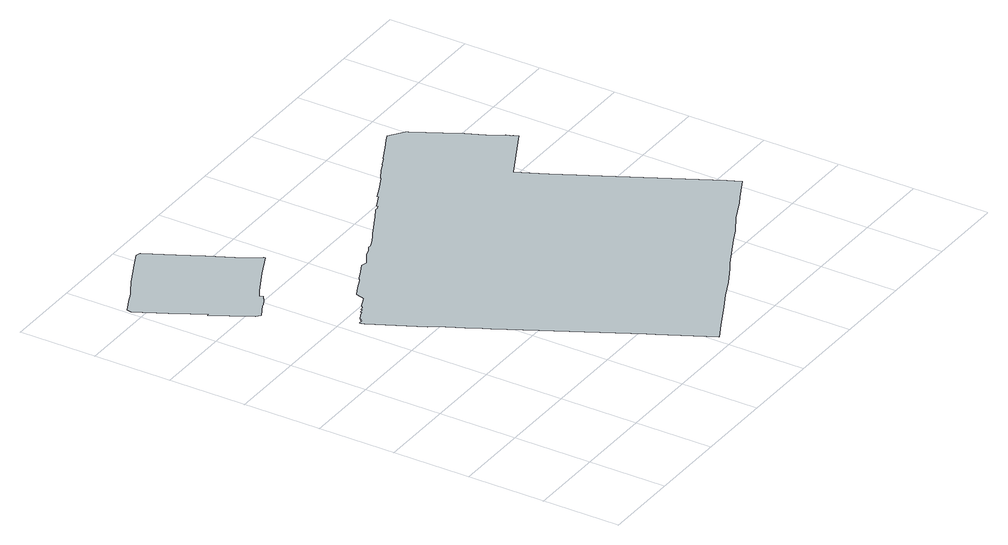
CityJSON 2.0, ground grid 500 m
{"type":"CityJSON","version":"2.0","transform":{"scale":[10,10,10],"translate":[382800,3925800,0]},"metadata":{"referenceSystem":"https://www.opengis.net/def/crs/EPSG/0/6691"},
"CityObjects":{
"object1":{"type":"GenericCityObject","attributes":{"function":"22","validFromType":"3","custodian":"神奈川県","notificationNumber":"神奈川県告示第436号","prefecture":"14","city":"14130"},"geometry":[{"type":"MultiSurface","lod":"1","boundaries":[[[0,1,2,3,4,5,6,7,8,9,10,11,12,13,14,15,16,17,18,19,20,21,22,23,24,25,26,27,28,29,30,31,32]]]}]},
"object2":{"type":"GenericCityObject","attributes":{"function":"22","validFromType":"3","custodian":"神奈川県","notificationNumber":"神奈川県告示第436号","prefecture":"14","city":"14130"},"geometry":[{"type":"MultiSurface","lod":"1","boundaries":[[[33,34,35,36,37,38,39,40,41,42,43,44,45,46,47,48,49,50,51,52,53,54,55,56,57,58,59,60,61,62,63,64,65,66,67,68,69,70,71,72,73,74,75,76,77,78,79,80,81,82,83,84,85,86,87,88,89,90,91,92,93,94,95,96,97,98,99,100,101,102,103,104,105,106,107,108,109,110,111,112,113,114,115,116,117,118,119,120,121,122,123,124]]]}]}
},
"vertices":[
[47,248,0],[48,248,0],[52,250,0],[56,253,0],[55,255,0],[60,258,0],[77,267,0],[92,274,0],[92,275,0],[86,284,0],[76,304,0],[68,319,0],[59,337,0],[56,338,0],[46,333,0],[38,329,0],[30,325,0],[21,320,0],[18,318,0],[13,316,0],[3,311,0],[2,308,0],[5,303,0],[5,302,0],[9,295,0],[12,289,0],[18,278,0],[23,269,0],[22,269,0],[23,267,0],[28,258,0],[35,245,0],[38,243,0],
[166,15,0],[184,24,0],[195,30,0],[208,36,0],[221,43,0],[226,46,0],[249,58,0],[258,62,0],[270,69,0],[285,76,0],[290,79,0],[306,87,0],[302,95,0],[269,158,0],[262,171,0],[255,185,0],[250,195,0],[246,203,0],[281,221,0],[280,224,0],[279,225,0],[279,226,0],[278,228,0],[274,234,0],[267,249,0],[266,251,0],[252,277,0],[251,278,0],[242,285,0],[238,283,0],[230,279,0],[220,274,0],[219,273,0],[214,271,0],[213,270,0],[210,269,0],[208,268,0],[201,264,0],[200,263,0],[190,258,0],[183,255,0],[183,254,0],[174,250,0],[174,249,0],[172,248,0],[171,248,0],[170,248,0],[163,244,0],[157,241,0],[153,239,0],[147,236,0],[144,234,0],[138,231,0],[135,230,0],[133,230,0],[130,228,0],[126,227,0],[118,222,0],[114,223,0],[108,220,0],[104,218,0],[102,217,0],[99,215,0],[92,212,0],[86,209,0],[84,203,0],[82,202,0],[77,200,0],[75,198,0],[73,198,0],[73,197,0],[71,197,0],[71,196,0],[68,195,0],[64,193,0],[64,192,0],[63,192,0],[63,191,0],[61,191,0],[60,191,0],[60,190,0],[61,188,0],[77,156,0],[80,152,0],[87,137,0],[90,133,0],[94,124,0],[107,100,0],[119,77,0],[136,46,0],[138,41,0],[155,9,0]
]}
